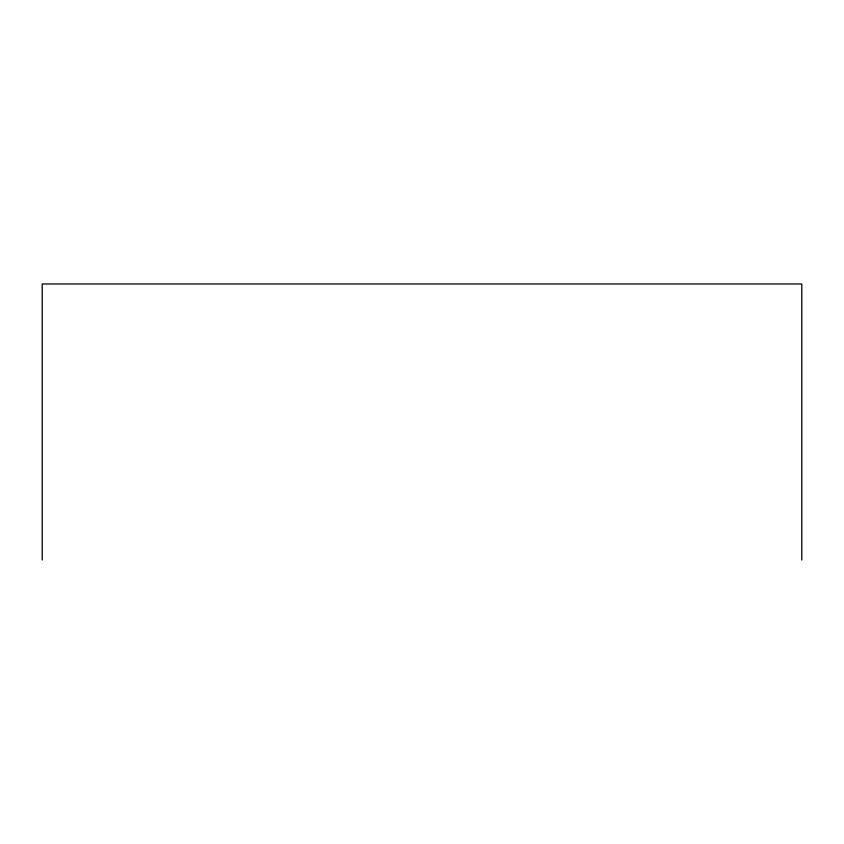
<?xml version="1.0" encoding="UTF-8"?>
<svg xmlns="http://www.w3.org/2000/svg" width="844" height="844" viewBox="0 0 844 844"><rect width="100%" height="100%" fill="white"/><g stroke="black" fill="none" stroke-linecap="round" stroke-linejoin="round"><path stroke-width="1.27" d="M801.8 560.026L801.8 283.974L42.2 283.974L42.2 560.026"/></g></svg>
